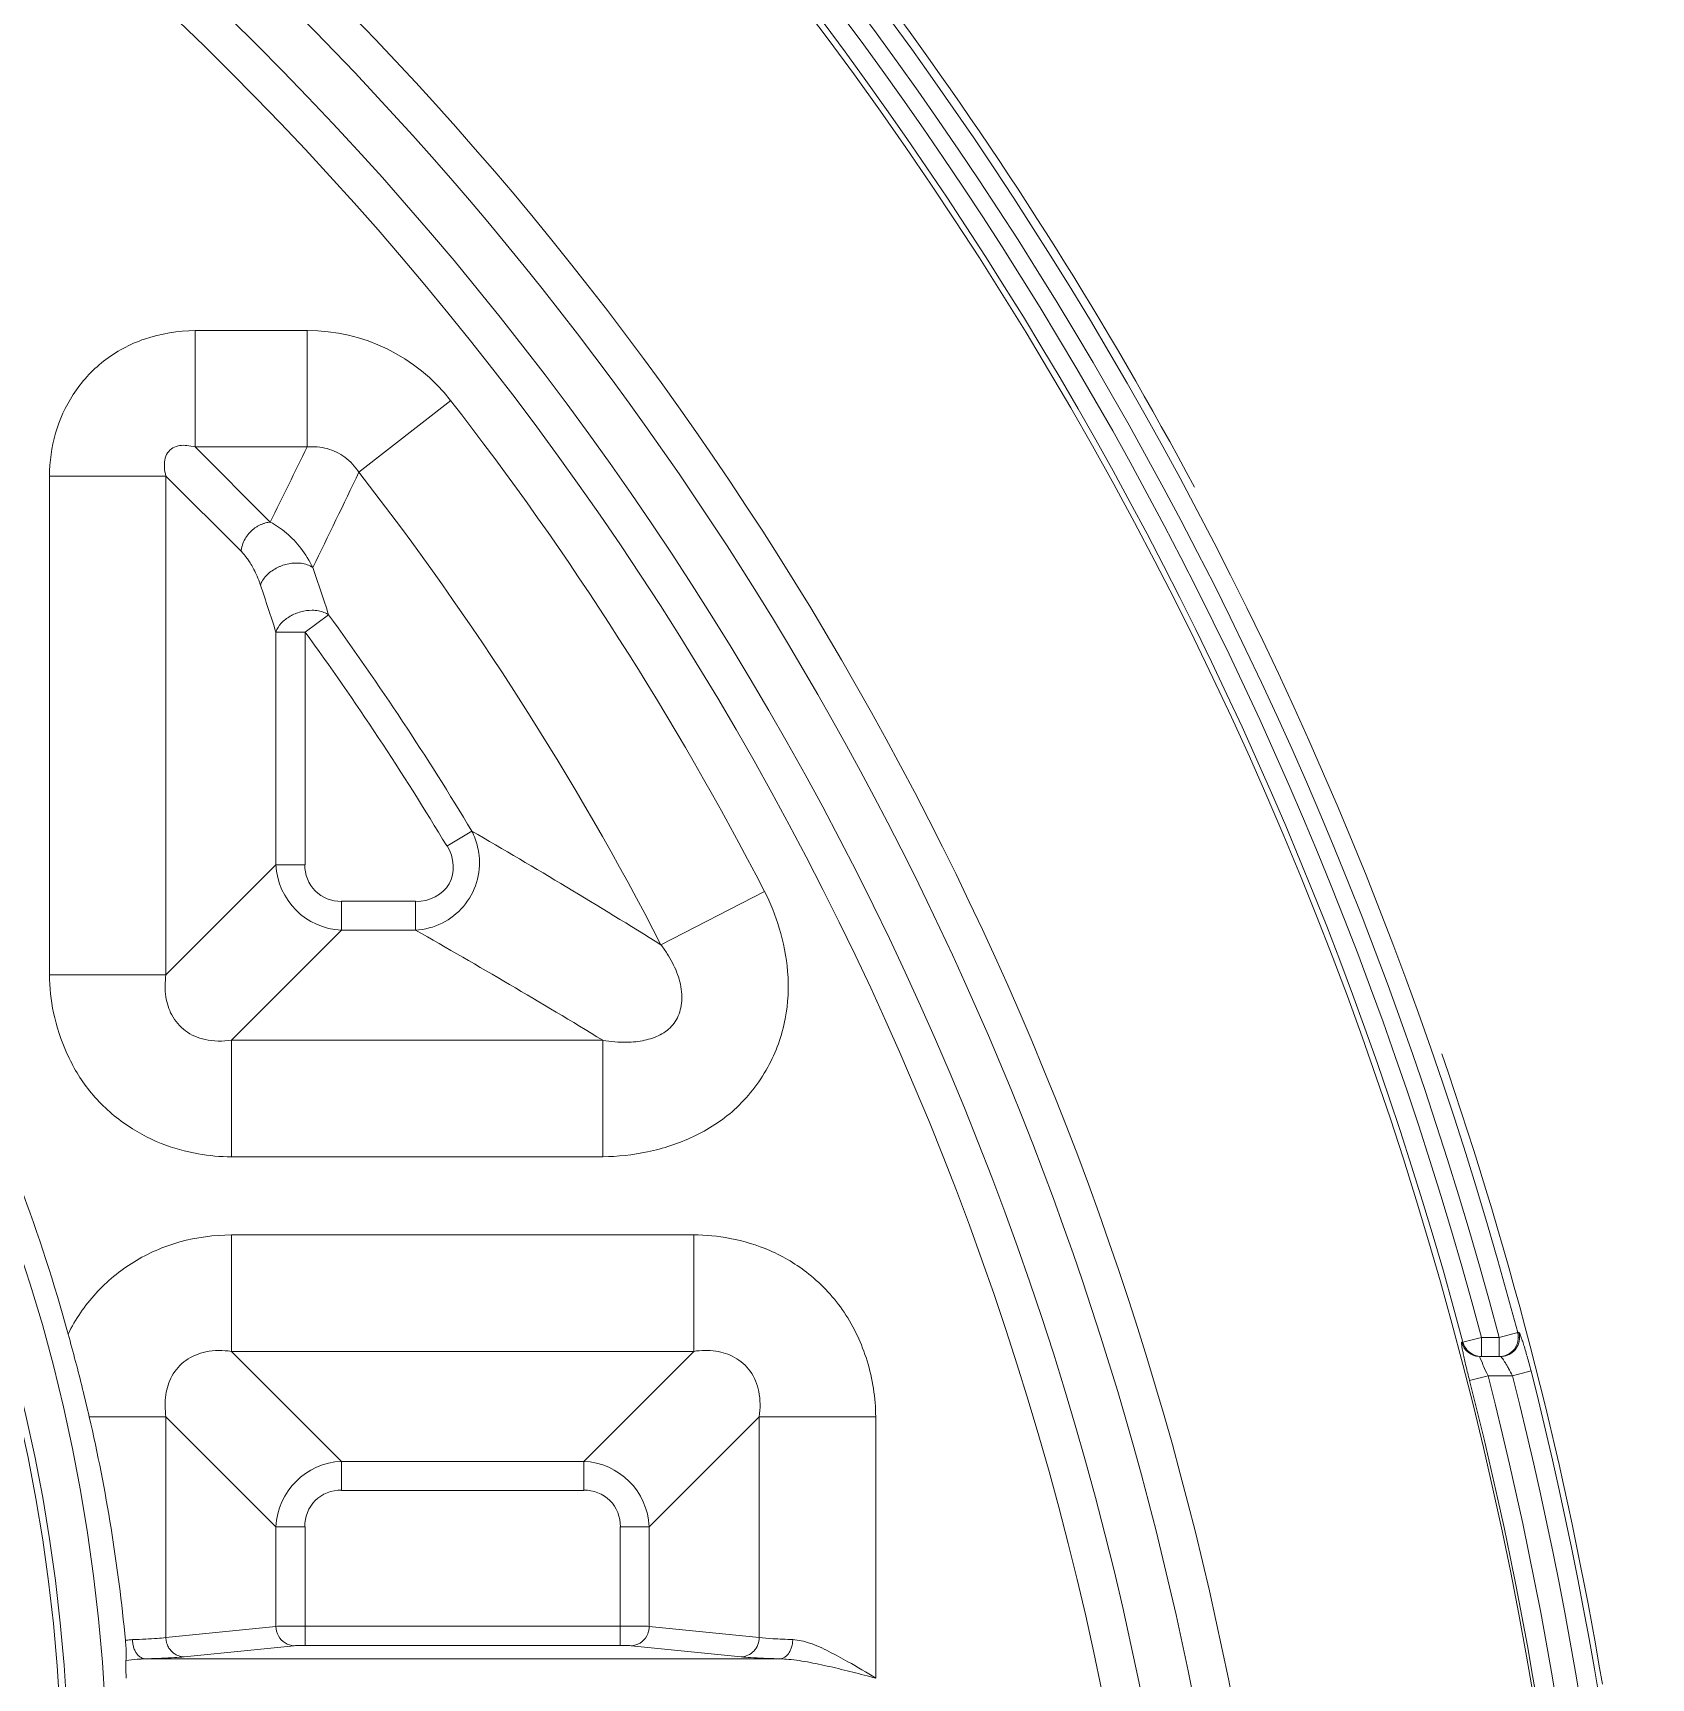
# Model space of a CAD drawing. Header units: millimetres. Extents: x 2432 to 4206, y 1282 to 1824.
# Drawn here: x 2863.18 to 2905.44, y 1583.59 to 1626.55 of the extents above; entities that cross this region are included whole.
import ezdxf

# ---------------------------------------------------------------- set-up
doc = ezdxf.new("R2010")
doc.units = ezdxf.units.MM
doc.layers.add('core', color=7, linetype='Continuous', lineweight=20)

msp = doc.modelspace()

# ---------------------------------------------------------------- linework, layer by layer
at = {"layer": 'core'}
for p, q in [((2867.419, 1615.742), (2867.419, 1618.783)), ((2870.348, 1618.783), (2867.419, 1618.783)), ((2870.348, 1615.742), (2870.348, 1618.783)), ((2871.697, 1615.082), (2874.097, 1616.951)), ((2867.419, 1615.742), (2870.348, 1615.742)), ((2867.419, 1615.742), (2869.381, 1613.78)), ((2863.618, 1614.982), (2863.618, 1601.959)), ((2863.618, 1614.982), (2866.659, 1614.982)), ((2866.659, 1601.959), (2866.659, 1614.982)), ((2868.621, 1613.02), (2866.659, 1614.982)), ((2870.292, 1610.909), (2870.907, 1611.357)), ((2869.532, 1610.909), (2869.532, 1604.832)), ((2869.532, 1610.909), (2870.292, 1610.909)), ((2870.292, 1604.832), (2870.292, 1610.909)), ((2873.992, 1605.321), (2874.644, 1605.712)), ((2866.659, 1601.959), (2869.532, 1604.832)), ((2870.282, 1604.832), (2869.532, 1604.832)), ((2871.242, 1603.882), (2871.242, 1603.122)), ((2873.178, 1603.882), (2871.242, 1603.882)), ((2873.178, 1603.868), (2873.178, 1603.122)), ((2882.288, 1604.137), (2879.585, 1602.743)), ((2871.242, 1603.122), (2868.369, 1600.249)), ((2871.242, 1603.122), (2873.178, 1603.122)), ((2866.659, 1601.959), (2863.618, 1601.959)), ((2868.369, 1600.249), (2868.369, 1597.208)), ((2878.065, 1600.249), (2868.369, 1600.249)), ((2878.065, 1600.249), (2878.065, 1597.208)), ((2868.369, 1597.208), (2878.065, 1597.208)), ((2868.369, 1595.165), (2868.369, 1592.124)), ((2880.441, 1595.165), (2868.369, 1595.165)), ((2880.441, 1595.165), (2880.441, 1592.124)), ((2901.011, 1592.489), (2900.529, 1592.361)), ((2901.475, 1592.489), (2901.011, 1592.489)), ((2901.011, 1591.989), (2901.011, 1592.489)), ((2901.958, 1592.617), (2901.475, 1592.489)), ((2901.475, 1592.489), (2901.475, 1591.989)), ((2868.369, 1592.124), (2880.441, 1592.124)), ((2868.369, 1592.124), (2871.242, 1589.251)), ((2877.568, 1589.251), (2880.441, 1592.124)), ((2901.508, 1591.989), (2900.979, 1591.989)), ((2900.701, 1591.365), (2901.185, 1591.489)), ((2901.185, 1591.489), (2901.822, 1591.489)), ((2901.822, 1591.489), (2902.306, 1591.612)), ((2864.656, 1590.414), (2866.659, 1590.414)), ((2866.659, 1584.649), (2866.659, 1590.414)), ((2869.532, 1587.541), (2866.659, 1590.414)), ((2882.152, 1590.414), (2879.279, 1587.541)), ((2885.193, 1590.414), (2882.152, 1590.414)), ((2882.152, 1590.414), (2882.152, 1584.649)), ((2885.193, 1583.591), (2885.193, 1590.414)), ((2877.568, 1589.251), (2871.242, 1589.251)), ((2871.242, 1588.501), (2871.242, 1589.251)), ((2877.568, 1588.491), (2877.568, 1589.251)), ((2871.242, 1588.491), (2877.568, 1588.491)), ((2870.292, 1587.541), (2869.532, 1587.541)), ((2869.532, 1587.541), (2869.532, 1584.941)), ((2870.292, 1584.446), (2870.292, 1587.541)), ((2878.519, 1587.541), (2878.519, 1584.446)), ((2878.529, 1587.541), (2879.279, 1587.541)), ((2879.279, 1584.941), (2879.279, 1587.541)), ((2866.659, 1584.649), (2869.532, 1584.941)), ((2878.519, 1584.948), (2870.292, 1584.948)), ((2879.279, 1584.941), (2882.152, 1584.649)), ((2882.688, 1584.093), (2866.123, 1584.093)), ((2870.007, 1584.438), (2867.134, 1584.147)), ((2870.292, 1584.446), (2878.519, 1584.446)), ((2881.677, 1584.147), (2878.804, 1584.438))]:
    msp.add_line(p, q, dxfattribs=at)
for points in [[(2900.979, 1591.989), (2900.869, 1592.001), (2900.767, 1592.036)], [(2901.744, 1592.048), (2901.63, 1592.004), (2901.508, 1591.989)]]:
    msp.add_lwpolyline(points, dxfattribs=at)
for centre, radius, start, end in [((2803.251, 1566.489), 102.106, 14.82382, 151.07152), ((2803.251, 1566.489), 101.607, 14.8262, 150.88167), ((2803.251, 1566.489), 101.159, 14.89345, 150.74007), ((2803.251, 1566.489), 100.659, 14.89585, 150.80622), ((2809.281, 1566.489), 86.814, 316.84438, 88.8719), ((2809.281, 1566.489), 85.826, 320.71572, 88.869), ((2809.281, 1566.489), 84.503, 2.75328, 87.24672), ((2809.281, 1566.489), 83.513, 2.75328, 87.24672), ((2803.251, 1566.489), 102.331, 28.10093, 44.3029), ((2803.251, 1566.489), 100.5, 318.73061, 41.26939), ((2820.336, 1580.559), 44.794, 0, 90), ((2820.336, 1580.559), 43.789, 0, 90), ((2820.336, 1580.559), 43.61, 0, 90), ((2870.355, 1614.047), 4.736, 37.8686, 90.0456), ((2809.281, 1566.489), 82.142, 27.2792, 37.90539), ((2545.484, 1771.015), 361.566, 334.01361, 334.45184), ((2809.281, 1566.489), 79.102, 27.27922, 37.90225), ((2719.393, 1561.551), 159.49, 18.19691, 18.66458), ((2717.87, 1561.548), 159.492, 18.02867, 18.49211), ((2809.281, 1566.489), 76.229, 30.96751, 36.05744), ((2809.281, 1566.489), 75.468, 30.96749, 36.05745), ((2785.166, 1451.211), 178.541, 58.07308, 59.92312), ((2871.323, 1604.914), 1.793, 182.5929, 267.4074), ((2785.901, 1449.048), 177.076, 58.63583, 60.47035), ((2820.336, 1580.559), 45.389, 15.351, 25.6344), ((2803.251, 1566.489), 102.331, 9.53168, 19.05066), ((2900.979, 1592.488), 0.499, 194.8235, 269.9725), ((2901.011, 1592.489), 0.5, 194.8934, 270), ((2901.475, 1592.489), 0.5, 270.0439, 14.8262), ((2901.506, 1592.489), 0.502, 0.0118, 14.7674), ((2803.251, 1566.489), 101.074, 345.67967, 14.32033), ((2803.251, 1566.489), 101.691, 345.76839, 14.23161), ((2803.251, 1566.489), 102.191, 345.76839, 14.23161), ((2803.251, 1566.489), 100.575, 345.67967, 14.32033), ((2820.757, 1580.312), 45.046, 5.4281, 12.9597), ((2871.323, 1587.46), 1.793, 92.5933, 177.4074), ((2877.487, 1587.46), 1.793, 2.5932, 87.407)]:
    msp.add_arc(centre, radius, start, end, dxfattribs=at)
for points, knots in [([(2863.618, 1614.982), (2863.619, 1615.357), (2863.72, 1616.11), (2864.199, 1617.16), (2864.997, 1618.044), (2866.115, 1618.645), (2866.974, 1618.769), (2867.419, 1618.783)], [0, 0, 0, 0, 0.188707, 0.375269, 0.572227, 0.776146, 1, 1, 1, 1]), ([(2866.659, 1614.982), (2866.638, 1615.055), (2866.612, 1615.195), (2866.618, 1615.404), (2866.686, 1615.594), (2866.835, 1615.73), (2867.019, 1615.786), (2867.217, 1615.787), (2867.349, 1615.761), (2867.419, 1615.742)], [0, 0, 0, 0, 0.162315, 0.300967, 0.444085, 0.579858, 0.715299, 0.84391, 1, 1, 1, 1]), ([(2871.697, 1615.082), (2871.6, 1615.232), (2871.358, 1615.497), (2870.875, 1615.73), (2870.521, 1615.757), (2870.348, 1615.742)], [0, 0, 0, 0, 0.340989, 0.667162, 1, 1, 1, 1]), ([(2869.381, 1613.78), (2869.34, 1613.776), (2869.275, 1613.764), (2869.187, 1613.736), (2869.116, 1613.706), (2869.048, 1613.67), (2868.958, 1613.612), (2868.85, 1613.519), (2868.743, 1613.382), (2868.663, 1613.223), (2868.63, 1613.098), (2868.622, 1613.03), (2868.621, 1613.02)], [0, 0, 0, 0, 0.105157, 0.172479, 0.237778, 0.303502, 0.37215, 0.516798, 0.668375, 0.822209, 0.973313, 1, 1, 1, 1]), ([(2870.495, 1612.592), (2870.408, 1612.77), (2870.205, 1613.095), (2869.827, 1613.501), (2869.533, 1613.702), (2869.381, 1613.78)], [0, 0, 0, 0, 0.359941, 0.690453, 1, 1, 1, 1]), ([(2869.128, 1612.135), (2869.119, 1612.16), (2869.086, 1612.255), (2869.025, 1612.405), (2868.942, 1612.572), (2868.865, 1612.706), (2868.793, 1612.815), (2868.726, 1612.903), (2868.669, 1612.969), (2868.634, 1613.006), (2868.621, 1613.02)], [0, 0, 0, 0, 0.077376, 0.293895, 0.472112, 0.620624, 0.745626, 0.851915, 0.943379, 1, 1, 1, 1]), ([(2869.128, 1612.134), (2869.13, 1612.142), (2869.148, 1612.195), (2869.2, 1612.292), (2869.301, 1612.411), (2869.427, 1612.513), (2869.544, 1612.581), (2869.642, 1612.625), (2869.715, 1612.652), (2869.789, 1612.674), (2869.893, 1612.698), (2869.988, 1612.709), (2870.056, 1612.711), (2870.07, 1612.711)], [0, 0, 0, 0, 0.020882, 0.143773, 0.277695, 0.417738, 0.557488, 0.625353, 0.690991, 0.756628, 0.82449, 0.964232, 1, 1, 1, 1]), ([(2870.07, 1612.711), (2870.111, 1612.711), (2870.204, 1612.705), (2870.351, 1612.672), (2870.449, 1612.624), (2870.495, 1612.592)], [0, 0, 0, 0, 0.27332, 0.62403, 1, 1, 1, 1]), ([(2870.477, 1611.478), (2870.377, 1611.478), (2870.175, 1611.449), (2869.897, 1611.333), (2869.665, 1611.156), (2869.559, 1610.994), (2869.532, 1610.909)], [0, 0, 0, 0, 0.257871, 0.51846, 0.76939, 1, 1, 1, 1]), ([(2870.907, 1611.357), (2870.869, 1611.384), (2870.783, 1611.43), (2870.636, 1611.469), (2870.531, 1611.478), (2870.477, 1611.478)], [0, 0, 0, 0, 0.305868, 0.639997, 1, 1, 1, 1]), ([(2874.836, 1605.074), (2874.828, 1605.148), (2874.803, 1605.295), (2874.738, 1605.509), (2874.678, 1605.646), (2874.644, 1605.712)], [0, 0, 0, 0, 0.333076, 0.665161, 1, 1, 1, 1]), ([(2873.177, 1603.122), (2873.416, 1603.137), (2873.89, 1603.263), (2874.466, 1603.713), (2874.817, 1604.353), (2874.862, 1604.839), (2874.836, 1605.074)], [0, 0, 0, 0, 0.251936, 0.501, 0.751713, 1, 1, 1, 1]), ([(2882.288, 1604.137), (2882.447, 1603.83), (2882.714, 1603.147), (2882.944, 1602.021), (2882.889, 1600.761), (2882.427, 1599.49), (2881.584, 1598.406), (2880.459, 1597.683), (2879.271, 1597.299), (2878.457, 1597.208), (2878.065, 1597.208)], [0, 0, 0, 0, 0.104806, 0.220925, 0.345917, 0.482098, 0.624442, 0.753819, 0.881303, 1, 1, 1, 1]), ([(2879.586, 1602.743), (2879.643, 1602.668), (2879.75, 1602.514), (2879.888, 1602.277), (2879.962, 1602.114), (2879.995, 1602.032)], [0, 0, 0, 0, 0.347466, 0.680358, 1, 1, 1, 1]), ([(2868.369, 1597.208), (2868.079, 1597.202), (2867.455, 1597.272), (2866.483, 1597.525), (2865.498, 1598.074), (2864.633, 1598.871), (2864.039, 1599.883), (2863.7, 1600.92), (2863.613, 1601.627), (2863.618, 1601.959)], [0, 0, 0, 0, 0.116347, 0.250849, 0.400765, 0.564266, 0.71692, 0.866341, 1, 1, 1, 1]), ([(2868.369, 1600.249), (2868.141, 1600.216), (2867.713, 1600.215), (2867.146, 1600.458), (2866.786, 1600.878), (2866.623, 1601.403), (2866.631, 1601.768), (2866.659, 1601.959)], [0, 0, 0, 0, 0.240364, 0.435472, 0.625877, 0.797728, 1, 1, 1, 1]), ([(2879.995, 1602.032), (2880.06, 1601.866), (2880.149, 1601.537), (2880.124, 1601.047), (2879.925, 1600.634), (2879.573, 1600.367), (2879.148, 1600.228), (2878.638, 1600.177), (2878.272, 1600.214), (2878.066, 1600.249)], [0, 0, 0, 0, 0.157661, 0.297351, 0.424597, 0.549734, 0.676552, 0.81532, 1, 1, 1, 1]), ([(2868.369, 1595.165), (2867.916, 1595.161), (2867.02, 1595.048), (2865.794, 1594.512), (2864.781, 1593.68), (2864.295, 1592.958), (2864.105, 1592.575)], [0, 0, 0, 0, 0.259273, 0.509729, 0.755313, 1, 1, 1, 1]), ([(2880.441, 1595.165), (2880.758, 1595.165), (2881.439, 1595.096), (2882.478, 1594.787), (2883.53, 1594.156), (2884.436, 1593.171), (2885.039, 1591.872), (2885.193, 1590.907), (2885.193, 1590.414)], [0, 0, 0, 0, 0.1272, 0.273045, 0.432101, 0.614253, 0.801969, 1, 1, 1, 1]), ([(2864.106, 1592.575), (2864.171, 1592.337), (2864.3, 1591.86), (2864.485, 1591.14), (2864.6, 1590.658), (2864.656, 1590.416)], [0, 0, 0, 0, 0.332162, 0.665564, 1, 1, 1, 1]), ([(2900.701, 1591.365), (2900.669, 1591.491), (2900.624, 1591.673), (2900.57, 1591.906), (2900.538, 1592.053), (2900.514, 1592.175), (2900.497, 1592.267), (2900.491, 1592.326), (2900.49, 1592.351), (2900.494, 1592.361), (2900.496, 1592.361)], [0, 0, 0, 0, 0.382166, 0.551902, 0.701057, 0.824887, 0.918682, 0.977876, 0.993336, 1, 1, 1, 1]), ([(2900.532, 1592.348), (2900.551, 1592.28), (2900.623, 1592.151), (2900.797, 1592.02), (2900.941, 1591.989), (2901.011, 1591.989)], [0, 0, 0, 0, 0.333513, 0.666834, 1, 1, 1, 1]), ([(2902.008, 1592.489), (2902.008, 1592.424), (2901.977, 1592.29), (2901.835, 1592.069), (2901.632, 1591.989), (2901.508, 1591.989)], [0, 0, 0, 0, 0.254315, 0.518222, 1, 1, 1, 1]), ([(2901.975, 1592.489), (2901.975, 1592.505), (2901.973, 1592.537), (2901.967, 1592.584), (2901.959, 1592.615), (2901.955, 1592.63)], [0, 0, 0, 0, 0.333345, 0.666681, 1, 1, 1, 1]), ([(2901.991, 1592.617), (2901.994, 1592.617), (2902.001, 1592.608), (2902.009, 1592.593), (2902.021, 1592.567), (2902.042, 1592.515), (2902.072, 1592.43), (2902.112, 1592.307), (2902.157, 1592.158), (2902.205, 1591.989), (2902.256, 1591.805), (2902.289, 1591.677), (2902.306, 1591.612)], [0, 0, 0, 0, 0.008407, 0.025957, 0.052795, 0.088485, 0.184242, 0.3087, 0.457197, 0.625045, 0.807546, 1, 1, 1, 1]), ([(2868.369, 1592.124), (2868.15, 1592.156), (2867.729, 1592.157), (2867.161, 1591.93), (2866.788, 1591.506), (2866.624, 1590.973), (2866.631, 1590.604), (2866.659, 1590.414)], [0, 0, 0, 0, 0.231739, 0.42937, 0.620645, 0.799304, 1, 1, 1, 1]), ([(2882.152, 1590.414), (2882.183, 1590.634), (2882.184, 1591.054), (2881.958, 1591.623), (2881.533, 1591.995), (2881.001, 1592.159), (2880.632, 1592.152), (2880.441, 1592.124)], [0, 0, 0, 0, 0.231745, 0.429375, 0.620648, 0.799306, 1, 1, 1, 1]), ([(2901.185, 1591.489), (2901.14, 1591.57), (2901.057, 1591.731), (2901.031, 1591.846), (2900.955, 1591.989), (2900.979, 1591.989)], [0, 0, 0, 0, 0.510157, 0.868779, 1, 1, 1, 1]), ([(2901.822, 1591.489), (2901.789, 1591.553), (2901.74, 1591.645), (2901.673, 1591.761), (2901.628, 1591.835), (2901.589, 1591.896), (2901.555, 1591.944), (2901.531, 1591.973), (2901.515, 1591.989), (2901.508, 1591.989)], [0, 0, 0, 0, 0.363693, 0.528589, 0.675948, 0.80112, 0.899516, 0.966787, 1, 1, 1, 1]), ([(2869.532, 1584.941), (2869.588, 1584.945), (2869.734, 1584.947), (2869.987, 1584.95), (2870.184, 1584.949), (2870.292, 1584.948)], [0, 0, 0, 0, 0.222217, 0.574911, 1, 1, 1, 1]), ([(2869.532, 1584.941), (2869.533, 1584.855), (2869.577, 1584.683), (2869.756, 1584.49), (2869.924, 1584.439), (2870.007, 1584.438)], [0, 0, 0, 0, 0.340642, 0.673146, 1, 1, 1, 1]), ([(2878.519, 1584.948), (2878.626, 1584.949), (2878.823, 1584.95), (2879.076, 1584.947), (2879.222, 1584.945), (2879.279, 1584.941)], [0, 0, 0, 0, 0.423984, 0.776998, 1, 1, 1, 1]), ([(2879.279, 1584.941), (2879.278, 1584.855), (2879.233, 1584.682), (2879.054, 1584.49), (2878.886, 1584.439), (2878.804, 1584.438)], [0, 0, 0, 0, 0.340895, 0.67491, 1, 1, 1, 1]), ([(2865.601, 1584.573), (2865.622, 1584.577), (2865.663, 1584.584), (2865.724, 1584.592), (2865.764, 1584.595), (2865.784, 1584.596)], [0, 0, 0, 0, 0.347102, 0.68008, 1, 1, 1, 1]), ([(2865.614, 1584.047), (2865.618, 1584.093), (2865.621, 1584.201), (2865.617, 1584.377), (2865.607, 1584.505), (2865.601, 1584.573)], [0, 0, 0, 0, 0.265418, 0.613952, 1, 1, 1, 1]), ([(2865.784, 1584.596), (2865.899, 1584.6), (2866.115, 1584.609), (2866.407, 1584.626), (2866.583, 1584.64), (2866.659, 1584.649)], [0, 0, 0, 0, 0.394297, 0.7404, 1, 1, 1, 1]), ([(2865.784, 1584.596), (2865.784, 1584.577), (2865.788, 1584.519), (2865.804, 1584.426), (2865.833, 1584.34), (2865.863, 1584.281), (2865.887, 1584.242), (2865.913, 1584.208), (2865.952, 1584.166), (2866.009, 1584.122), (2866.073, 1584.098), (2866.111, 1584.094), (2866.123, 1584.093)], [0, 0, 0, 0, 0.085409, 0.262941, 0.424214, 0.497164, 0.564605, 0.629585, 0.694796, 0.82376, 0.949585, 1, 1, 1, 1]), ([(2866.659, 1584.649), (2866.659, 1584.639), (2866.659, 1584.617), (2866.663, 1584.585), (2866.666, 1584.564), (2866.668, 1584.554)], [0, 0, 0, 0, 0.334869, 0.667326, 1, 1, 1, 1]), ([(2867.134, 1584.147), (2867.116, 1584.147), (2867.061, 1584.151), (2866.971, 1584.175), (2866.891, 1584.218), (2866.836, 1584.261), (2866.799, 1584.296), (2866.766, 1584.334), (2866.726, 1584.393), (2866.69, 1584.466), (2866.673, 1584.528), (2866.668, 1584.554)], [0, 0, 0, 0, 0.079947, 0.248913, 0.410384, 0.487478, 0.561667, 0.636268, 0.714653, 0.881484, 1, 1, 1, 1]), ([(2882.152, 1584.649), (2882.151, 1584.586), (2882.123, 1584.458), (2881.994, 1584.238), (2881.799, 1584.149), (2881.677, 1584.147)], [0, 0, 0, 0, 0.250533, 0.513628, 1, 1, 1, 1]), ([(2882.152, 1584.649), (2882.269, 1584.636), (2882.561, 1584.615), (2882.853, 1584.602), (2883.027, 1584.596)], [0, 0, 0, 0, 0.405317, 1, 1, 1, 1]), ([(2883.027, 1584.596), (2883.026, 1584.578), (2883.023, 1584.521), (2883.008, 1584.429), (2882.978, 1584.343), (2882.949, 1584.284), (2882.925, 1584.245), (2882.899, 1584.21), (2882.861, 1584.168), (2882.805, 1584.124), (2882.74, 1584.099), (2882.7, 1584.094), (2882.688, 1584.093)], [0, 0, 0, 0, 0.081855, 0.258737, 0.419628, 0.492485, 0.559889, 0.624854, 0.690046, 0.818939, 0.944551, 1, 1, 1, 1]), ([(2885.193, 1583.591), (2884.953, 1583.738), (2884.551, 1583.98), (2883.976, 1584.288), (2883.505, 1584.514), (2883.176, 1584.587), (2883.027, 1584.596)], [0, 0, 0, 0, 0.350171, 0.585482, 0.813171, 1, 1, 1, 1]), ([(2866.123, 1584.093), (2866.051, 1584.092), (2865.88, 1584.082), (2865.711, 1584.061), (2865.614, 1584.047)], [0, 0, 0, 0, 0.421195, 1, 1, 1, 1]), ([(2866.123, 1584.093), (2866.263, 1584.098), (2866.517, 1584.107), (2866.854, 1584.124), (2867.051, 1584.139), (2867.134, 1584.147)], [0, 0, 0, 0, 0.416398, 0.752785, 1, 1, 1, 1]), ([(2870.292, 1584.446), (2870.252, 1584.446), (2870.179, 1584.445), (2870.084, 1584.443), (2870.029, 1584.441), (2870.007, 1584.438)], [0, 0, 0, 0, 0.418518, 0.764617, 1, 1, 1, 1]), ([(2878.804, 1584.438), (2878.783, 1584.441), (2878.73, 1584.443), (2878.635, 1584.445), (2878.561, 1584.446), (2878.519, 1584.446)], [0, 0, 0, 0, 0.218657, 0.559105, 1, 1, 1, 1]), ([(2881.677, 1584.147), (2881.76, 1584.139), (2881.956, 1584.124), (2882.293, 1584.107), (2882.548, 1584.098), (2882.688, 1584.093)], [0, 0, 0, 0, 0.246982, 0.583297, 1, 1, 1, 1]), ([(2885.193, 1583.591), (2885.092, 1583.617), (2884.893, 1583.669), (2884.593, 1583.746), (2884.296, 1583.82), (2883.999, 1583.891), (2883.703, 1583.956), (2883.412, 1584.013), (2883.13, 1584.059), (2882.89, 1584.085), (2882.744, 1584.093), (2882.688, 1584.093)], [0, 0, 0, 0, 0.121485, 0.242126, 0.362036, 0.481341, 0.600003, 0.716514, 0.828718, 0.935105, 1, 1, 1, 1]), ([(2865.623, 1583.591), (2865.619, 1583.653), (2865.613, 1583.768), (2865.609, 1583.92), (2865.61, 1584.01), (2865.614, 1584.047)], [0, 0, 0, 0, 0.409903, 0.757574, 1, 1, 1, 1])]:
    msp.add_open_spline(points, degree=3, knots=knots, dxfattribs=at)
for points in [[(2869.381, 1613.78), (2869.543, 1614.107), (2869.863, 1614.762), (2870.187, 1615.415), (2870.348, 1615.742)], [(2873.178, 1603.868), (2873.536, 1603.868), (2874.253, 1604.223), (2874.189, 1605.021), (2874.005, 1605.329)], [(2870.282, 1604.832), (2870.282, 1604.577), (2870.48, 1604.071), (2870.987, 1603.872), (2871.242, 1603.872)], [(2900.532, 1592.348), (2900.52, 1592.348), (2900.509, 1592.361), (2900.496, 1592.361)], [(2901.991, 1592.617), (2901.978, 1592.617), (2901.967, 1592.63), (2901.955, 1592.63)], [(2871.242, 1588.501), (2870.987, 1588.501), (2870.48, 1588.303), (2870.282, 1587.797), (2870.282, 1587.541)], [(2878.529, 1587.541), (2878.529, 1587.797), (2878.33, 1588.303), (2877.824, 1588.501), (2877.568, 1588.501)]]:
    msp.add_open_spline(points, degree=3, dxfattribs=at)

doc.saveas('drawing.dxf')
